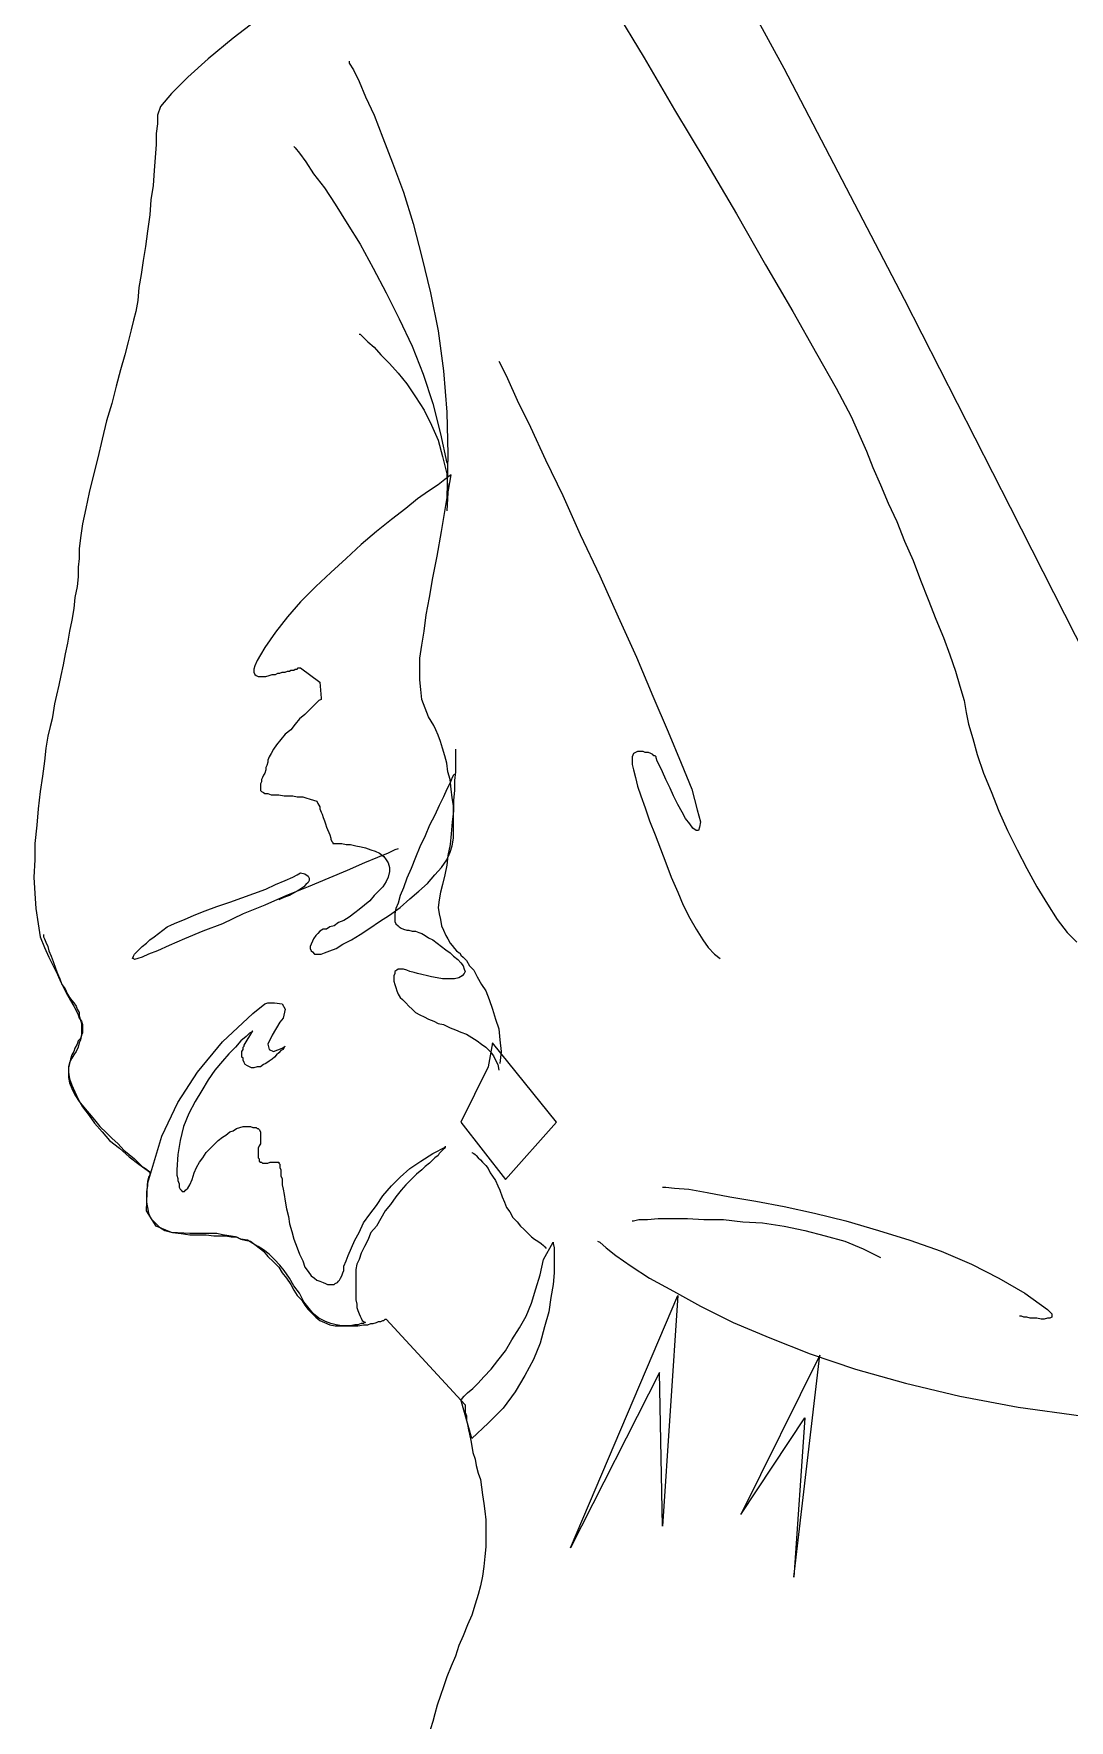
# Model space of a CAD drawing. Extents: x 139.2 to 139.88, y 53.83 to 55.68.
# Drawn here: x 139.204 to 139.574, y 54.707 to 55.31 of the extents above; entities that cross this region are included whole.
import ezdxf

# ---------------------------------------------------------------- set-up
doc = ezdxf.new("R2010")
doc.units = 0
doc.layers.get('0').update_dxf_attribs({"linetype": 'CONTINUOUS'})

msp = doc.modelspace()

# ---------------------------------------------------------------- linework, layer by layer
at = {"linetype": 'CONTINUOUS'}
for points in [[(139.36748, 55.37421), (139.36592, 55.37305), (139.36165, 55.37033), (139.35585, 55.36646), (139.3481, 55.36104), (139.3392, 55.35483), (139.32913, 55.34749), (139.31829, 55.33973), (139.30744, 55.33199), (139.29621, 55.32386), (139.28575, 55.31573), (139.27568, 55.30798), (139.26678, 55.30062), (139.25942, 55.29404), (139.25361, 55.28823), (139.24974, 55.28358), (139.24858, 55.28049)], [(139.60642, 55.33741), (139.61223, 55.30643), (139.6161, 55.27855), (139.61726, 55.2526), (139.6161, 55.2282), (139.61183, 55.20419), (139.61029, 55.19605), (139.60409, 55.16972), (139.59906, 55.14029), (139.59519, 55.11125), (139.59208, 55.08646), (139.59092, 55.06942), (139.59092, 55.06594), (139.58047, 55.08685), (139.55335, 55.14029), (139.5154, 55.21465), (139.47242, 55.29713), (139.42983, 55.37536)], [(139.41161, 55.31882), (139.42247, 55.301), (139.4333, 55.28242), (139.44453, 55.26383), (139.45539, 55.24524), (139.46584, 55.22704), (139.47552, 55.21038), (139.48404, 55.19528), (139.491, 55.18289), (139.49643, 55.17283), (139.49952, 55.16585), (139.50186, 55.16044), (139.50417, 55.15461), (139.50688, 55.14843), (139.5096, 55.14184), (139.51269, 55.13526), (139.5154, 55.12829), (139.51851, 55.12131), (139.52121, 55.11435), (139.52392, 55.10737), (139.52664, 55.1004), (139.52935, 55.09382), (139.53167, 55.08763), (139.53362, 55.08181), (139.53516, 55.0764), (139.53671, 55.07135), (139.53749, 55.0671), (139.53825, 55.06283), (139.53981, 55.0578), (139.54136, 55.052), (139.54368, 55.04541), (139.54639, 55.03883), (139.5491, 55.03185), (139.5522, 55.02488), (139.55569, 55.01792), (139.55918, 55.01133), (139.56265, 55.00475), (139.56652, 54.99855), (139.57001, 54.99312), (139.5735, 54.98849), (139.57698, 54.985)], [(139.31712, 55.29984), (139.31712, 55.29907), (139.31867, 55.29675), (139.32061, 55.29248), (139.32293, 55.28707), (139.32604, 55.28049), (139.32913, 55.27235), (139.33262, 55.26345), (139.33649, 55.25299), (139.33998, 55.24176), (139.34308, 55.22975), (139.34617, 55.21696), (139.34888, 55.20342), (139.35082, 55.18909), (139.35198, 55.17437), (139.35237, 55.15926), (139.35198, 55.14378)], [(139.24858, 55.28049), (139.24858, 55.27738), (139.24819, 55.2739), (139.24819, 55.27003), (139.2478, 55.26538), (139.24742, 55.26074), (139.24703, 55.25531), (139.24625, 55.25028), (139.24587, 55.24486), (139.24509, 55.23905), (139.24431, 55.23362), (139.24354, 55.22859), (139.24277, 55.22355), (139.242, 55.21892), (139.2416, 55.21427), (139.24084, 55.21038), (139.24006, 55.20729)], [(139.29737, 55.26926), (139.29776, 55.26886), (139.2993, 55.26692), (139.30164, 55.26383), (139.30435, 55.25958), (139.30822, 55.25453), (139.31209, 55.24873), (139.31636, 55.24176), (139.32099, 55.2344), (139.32564, 55.22588), (139.33029, 55.21696), (139.33494, 55.20768), (139.33958, 55.19799), (139.34346, 55.18793), (139.34695, 55.17748), (139.34966, 55.16662), (139.35198, 55.15617)], [(139.24006, 55.20729), (139.23928, 55.20381), (139.23813, 55.19954), (139.23695, 55.1949), (139.23541, 55.18947), (139.23386, 55.18366), (139.23232, 55.17748), (139.23037, 55.17127), (139.22883, 55.16469), (139.22727, 55.1581), (139.22574, 55.15192), (139.22418, 55.14571), (139.22302, 55.13991), (139.22185, 55.13448), (139.22109, 55.12945), (139.22069, 55.12558), (139.22069, 55.12209)], [(139.32061, 55.20226), (139.32099, 55.20226), (139.32216, 55.2011), (139.3237, 55.19954), (139.32604, 55.19761), (139.32835, 55.1949), (139.33145, 55.1918), (139.33456, 55.18831), (139.33765, 55.18444), (139.34074, 55.17979), (139.34385, 55.17514), (139.34655, 55.16972), (139.34888, 55.16431), (139.35044, 55.1585), (139.35198, 55.1523), (139.35237, 55.14571), (139.35198, 55.13913)], [(139.37057, 55.19258), (139.37135, 55.19102), (139.37366, 55.18638), (139.37715, 55.17863), (139.3818, 55.16896), (139.38723, 55.15733), (139.39342, 55.14455), (139.39962, 55.13061), (139.40658, 55.11589), (139.41317, 55.10118), (139.41975, 55.08685), (139.42556, 55.07291), (139.43098, 55.06012), (139.43563, 55.0489), (139.4395, 55.03961), (139.44144, 55.03224), (139.4426, 55.02798)], [(139.35353, 55.15192), (139.35275, 55.15152), (139.3512, 55.15036), (139.34888, 55.14843), (139.34539, 55.14609), (139.34152, 55.1434), (139.33727, 55.13991), (139.33222, 55.13604), (139.32681, 55.13177), (139.32139, 55.12712), (139.31596, 55.12209), (139.31054, 55.11706), (139.30513, 55.11202), (139.2997, 55.1066), (139.29505, 55.10118), (139.29078, 55.09575), (139.28691, 55.09033), (139.28537, 55.08763), (139.2842, 55.08568), (139.28344, 55.08374), (139.28304, 55.08259), (139.28304, 55.08143), (139.28344, 55.08065), (139.28382, 55.08027), (139.2846, 55.07987), (139.28537, 55.07987), (139.28653, 55.07987), (139.28731, 55.07987), (139.28847, 55.08027), (139.28963, 55.08065), (139.29078, 55.08065), (139.29156, 55.08105), (139.29234, 55.08105), (139.29312, 55.08143), (139.29389, 55.08143), (139.29427, 55.08143), (139.29505, 55.08181), (139.29583, 55.08181), (139.29621, 55.0822), (139.29699, 55.0822), (139.29737, 55.0822), (139.29776, 55.08259), (139.29854, 55.08259), (139.29854, 55.08259), (139.29892, 55.08298), (139.2993, 55.08298), (139.2993, 55.08298), (139.2997, 55.08298), (139.2997, 55.08298), (139.30666, 55.07794), (139.30706, 55.07213), (139.30706, 55.07175), (139.30628, 55.07135), (139.30551, 55.07058), (139.30435, 55.06942), (139.30279, 55.06788), (139.30125, 55.06632), (139.2993, 55.06477), (139.29776, 55.06283), (139.29621, 55.0609), (139.29427, 55.05936), (139.29272, 55.05742), (139.29118, 55.05547), (139.29002, 55.05393), (139.28924, 55.05238), (139.28847, 55.05122), (139.28809, 55.05006), (139.28809, 55.04928), (139.28769, 55.04813), (139.28731, 55.04735), (139.28731, 55.04657), (139.28691, 55.04541), (139.28653, 55.04464), (139.28615, 55.04386), (139.28575, 55.04308), (139.28575, 55.04232), (139.28537, 55.04154), (139.28537, 55.04076), (139.28537, 55.04037), (139.28537, 55.03961), (139.28537, 55.03921), (139.28575, 55.03883), (139.28653, 55.03843), (139.28691, 55.03805), (139.28809, 55.03805), (139.28924, 55.03767), (139.29078, 55.03767), (139.29196, 55.03767), (139.29389, 55.03727), (139.29543, 55.03727), (139.29699, 55.03727), (139.29854, 55.03689), (139.30048, 55.03689), (139.30164, 55.0365), (139.30319, 55.03612), (139.30435, 55.03573), (139.30551, 55.03534), (139.30589, 55.03456), (139.30666, 55.0334), (139.30666, 55.03263), (139.30706, 55.03147), (139.30744, 55.03069), (139.30782, 55.02953), (139.30822, 55.02837), (139.3086, 55.02721), (139.309, 55.02604), (139.30938, 55.02528), (139.30977, 55.02411), (139.31015, 55.02333), (139.31054, 55.02217), (139.31054, 55.02179), (139.31093, 55.02101), (139.31131, 55.02063), (139.31131, 55.02023), (139.31131, 55.02023), (139.31171, 55.02023), (139.31209, 55.02023), (139.31325, 55.02023), (139.31441, 55.02023), (139.31596, 55.01985), (139.31752, 55.01985), (139.31945, 55.01946), (139.32139, 55.01908), (139.32293, 55.0187), (139.32488, 55.01792), (139.32642, 55.01752), (139.32797, 55.01674), (139.32951, 55.01559), (139.33029, 55.01443), (139.33107, 55.01327), (139.33145, 55.01171), (139.33145, 55.01018), (139.33107, 55.00822), (139.33029, 55.00669), (139.32913, 55.00475), (139.32758, 55.0032), (139.32604, 55.00164), (139.32448, 54.99971), (139.32255, 54.99817), (139.32061, 54.99661), (139.31906, 54.99545), (139.31712, 54.9939), (139.31518, 54.99274), (139.31325, 54.99196), (139.31171, 54.9908), (139.31015, 54.99042), (139.309, 54.98965), (139.30782, 54.98965), (139.30666, 54.98887), (139.30589, 54.98809), (139.30513, 54.98731), (139.30435, 54.98616), (139.30395, 54.98538), (139.30357, 54.98422), (139.30319, 54.98344), (139.30319, 54.98267), (139.30357, 54.9819), (139.30395, 54.98151), (139.30473, 54.98073), (139.30551, 54.98073), (139.30706, 54.98073), (139.30822, 54.98113), (139.31015, 54.9819), (139.31247, 54.98267), (139.3148, 54.98422), (139.3179, 54.98577), (139.32099, 54.98771), (139.32448, 54.99003), (139.32797, 54.99236), (139.33145, 54.99468), (139.33533, 54.99739), (139.33881, 55.00048), (139.34192, 55.0032), (139.34501, 55.00591), (139.34772, 55.009), (139.35004, 55.01171), (139.35198, 55.01443), (139.35313, 55.01714), (139.35391, 55.01946), (139.35431, 55.02217), (139.35431, 55.02488), (139.35431, 55.0276), (139.35431, 55.03069), (139.35431, 55.0338), (139.35391, 55.0365), (139.35353, 55.03961), (139.35313, 55.04308), (139.35237, 55.04579), (139.35198, 55.0489), (139.3512, 55.0516), (139.35044, 55.05431), (139.34966, 55.05665), (139.34888, 55.05896), (139.3481, 55.0609), (139.34733, 55.06245), (139.34539, 55.06555), (139.34423, 55.06864), (139.34308, 55.07175), (139.34268, 55.07522), (139.3423, 55.07871), (139.3423, 55.08259), (139.3423, 55.08646), (139.34308, 55.0911), (139.34385, 55.09615), (139.34461, 55.10196), (139.34579, 55.10814), (139.34695, 55.11512), (139.3485, 55.12287), (139.35004, 55.13177), (139.35159, 55.14106), (139.35353, 55.15192)], [(139.22069, 55.12209), (139.22031, 55.119), (139.22031, 55.11551), (139.21991, 55.11202), (139.21915, 55.10814), (139.21875, 55.10427), (139.21798, 55.10002), (139.21722, 55.09615), (139.21644, 55.09188), (139.21566, 55.08801), (139.21488, 55.08414), (139.21411, 55.08027), (139.21333, 55.07678), (139.21257, 55.07329), (139.21179, 55.07019), (139.21139, 55.0671), (139.21101, 55.06477)], [(139.21101, 55.06477), (139.21024, 55.06206), (139.20946, 55.05858), (139.2087, 55.05431), (139.2083, 55.04966), (139.20752, 55.04425), (139.20674, 55.03883), (139.20598, 55.03263), (139.20559, 55.02682), (139.20481, 55.02023), (139.20481, 55.01443), (139.20443, 55.00822), (139.20481, 55.00242), (139.20521, 54.99701), (139.20598, 54.99158), (139.20674, 54.98693), (139.2083, 54.98306)], [(139.35508, 55.05393), (139.35508, 55.05354), (139.35508, 55.05238), (139.35508, 55.05084), (139.35508, 55.04851), (139.35508, 55.04579), (139.35469, 55.0427), (139.35469, 55.03921), (139.35431, 55.03573), (139.35431, 55.03185), (139.35391, 55.02798), (139.35353, 55.02372), (139.35313, 55.01985), (139.35237, 55.01598), (139.35198, 55.01249), (139.3512, 55.009), (139.35044, 55.00553)], [(139.42672, 55.05122), (139.42634, 55.0516), (139.42596, 55.0516), (139.42556, 55.052), (139.42478, 55.05238), (139.424, 55.05277), (139.42285, 55.05277), (139.42207, 55.05315), (139.42091, 55.05315), (139.42013, 55.05315), (139.41937, 55.05277), (139.41859, 55.05238), (139.4182, 55.05122), (139.4182, 55.05006), (139.4182, 55.04851), (139.41859, 55.04657), (139.41937, 55.04386)], [(139.4426, 55.02798), (139.44222, 55.02604), (139.44182, 55.02488), (139.44106, 55.02488), (139.43989, 55.02566), (139.43873, 55.02721), (139.43717, 55.02915), (139.43601, 55.03147), (139.43448, 55.03418), (139.43292, 55.03727), (139.43176, 55.03999), (139.43021, 55.04308), (139.42905, 55.04579), (139.42789, 55.04813), (139.42711, 55.04966), (139.42672, 55.05084), (139.42672, 55.05122)], [(139.35469, 55.04502), (139.35431, 55.04464), (139.35391, 55.04386), (139.35313, 55.04192), (139.35198, 55.03961), (139.35082, 55.03689), (139.34926, 55.0338), (139.34772, 55.03031), (139.34579, 55.02682), (139.34423, 55.02295), (139.3423, 55.01908), (139.34074, 55.01521), (139.3392, 55.01133), (139.33765, 55.00784), (139.33649, 55.00435), (139.33533, 55.00164), (139.33456, 54.99894)], [(139.41937, 55.04386), (139.42013, 55.04076), (139.42131, 55.03727), (139.42285, 55.03302), (139.4244, 55.02837), (139.42634, 55.02333), (139.42827, 55.0183), (139.43021, 55.01327), (139.43214, 55.00822), (139.43448, 55.00281), (139.43641, 54.99817), (139.43873, 54.99352), (139.44106, 54.98965), (139.44338, 54.98577), (139.44531, 54.98306), (139.44763, 54.98073), (139.44958, 54.97919)], [(139.33456, 55.0183), (139.3334, 55.01792), (139.33107, 55.01674), (139.32719, 55.01521), (139.32255, 55.01327), (139.31636, 55.01056), (139.30977, 55.00784), (139.30241, 55.00475), (139.29467, 55.00164), (139.28691, 54.99817), (139.27917, 54.99507), (139.27181, 54.99158), (139.26484, 54.98887), (139.25826, 54.98616), (139.25283, 54.98384), (139.24858, 54.9819), (139.24547, 54.98073)], [(139.25206, 54.99042), (139.25361, 54.99119), (139.25555, 54.99196), (139.25826, 54.99312), (139.26175, 54.99468), (139.26562, 54.99623), (139.26987, 54.99777), (139.27452, 54.99932), (139.27879, 55.00088), (139.28304, 55.00242), (139.28731, 55.00397), (139.29078, 55.00553), (139.29427, 55.00707), (139.29699, 55.00822), (139.29854, 55.009), (139.2997, 55.00978), (139.2997, 55.00978)], [(139.2997, 55.00978), (139.30125, 55.0094), (139.30241, 55.00862), (139.30279, 55.00784), (139.30279, 55.00707), (139.30241, 55.00629), (139.30164, 55.00553), (139.30086, 55.00475), (139.2997, 55.00397), (139.29854, 55.0032), (139.29699, 55.00242), (139.29583, 55.00164), (139.29467, 55.00126), (139.2935, 55.00088), (139.29272, 55.00048), (139.29196, 55.0001), (139.29196, 55.0001)], [(139.35044, 55.00553), (139.34966, 55.00281), (139.34926, 55.0001), (139.34888, 54.99739), (139.34926, 54.99507), (139.34966, 54.99312), (139.35004, 54.9908), (139.35082, 54.98925), (139.35159, 54.98731), (139.35237, 54.98616), (139.35313, 54.9846), (139.35391, 54.98384), (139.35469, 54.98267), (139.35547, 54.9819), (139.35585, 54.98151), (139.35624, 54.98113), (139.35624, 54.98113)], [(139.33456, 54.99894), (139.33378, 54.99701), (139.3334, 54.99507), (139.3334, 54.99352), (139.3334, 54.99236), (139.33378, 54.99158), (139.33456, 54.9908), (139.33494, 54.99042), (139.33571, 54.99003), (139.33649, 54.98965), (139.33765, 54.98925), (139.33843, 54.98925), (139.33958, 54.98887), (139.34074, 54.98887), (139.34192, 54.98849), (139.34308, 54.98809), (139.34423, 54.98731)], [(139.20792, 54.98771), (139.20792, 54.98771), (139.20792, 54.98693), (139.2083, 54.98616), (139.2087, 54.985), (139.20946, 54.98344), (139.20985, 54.9819), (139.21063, 54.97997), (139.21139, 54.97802), (139.21217, 54.9757), (139.21295, 54.97376), (139.21373, 54.97183), (139.2145, 54.96989), (139.21566, 54.96834), (139.21644, 54.9664), (139.21722, 54.96525), (139.21798, 54.96409)], [(139.24547, 54.98073), (139.24316, 54.97957), (139.2416, 54.97919), (139.24044, 54.97879), (139.24006, 54.97919), (139.23967, 54.97919), (139.24006, 54.97997), (139.24044, 54.98073), (139.24122, 54.98151), (139.242, 54.98228), (139.24316, 54.98344), (139.24471, 54.9846), (139.24587, 54.98577), (139.24742, 54.98693), (139.24896, 54.98809), (139.25052, 54.98925), (139.25206, 54.99042)], [(139.34423, 54.98731), (139.34539, 54.98655), (139.34695, 54.98577), (139.3485, 54.9846), (139.35004, 54.98344), (139.35159, 54.98228), (139.35313, 54.98113), (139.35431, 54.97997), (139.35585, 54.97879), (139.35702, 54.97764), (139.35778, 54.97648), (139.35818, 54.97532), (139.35856, 54.97454), (139.35818, 54.97376), (139.3574, 54.97299), (139.35624, 54.97221), (139.35469, 54.97183)], [(139.2083, 54.98306), (139.20985, 54.97957), (139.21139, 54.97648), (139.21295, 54.97338), (139.21411, 54.97067), (139.21526, 54.96834), (139.21644, 54.96602), (139.2176, 54.96409), (139.21875, 54.96215), (139.21953, 54.9606), (139.22031, 54.95904), (139.22069, 54.95788), (139.22147, 54.95673), (139.22185, 54.95557), (139.22185, 54.95439), (139.22185, 54.95363), (139.22185, 54.95246)], [(139.35469, 54.97183), (139.35237, 54.97183), (139.35044, 54.97183), (139.3485, 54.97221), (139.34655, 54.97261), (139.34501, 54.97299), (139.34308, 54.97338), (139.34152, 54.97376), (139.34036, 54.97415), (139.33881, 54.97454), (139.33765, 54.97492), (139.33649, 54.97532), (139.33571, 54.97532), (139.33456, 54.97532), (139.33416, 54.97492), (139.3334, 54.97454), (139.3334, 54.97376)], [(139.35624, 54.98113), (139.35662, 54.98113), (139.35702, 54.98035), (139.35778, 54.97957), (139.35896, 54.97841), (139.36011, 54.97648), (139.36165, 54.97492), (139.36283, 54.97261), (139.36437, 54.96989), (139.36592, 54.96756), (139.36708, 54.96447), (139.36824, 54.96098), (139.36941, 54.9575), (139.37057, 54.95401), (139.37095, 54.95014), (139.37135, 54.94587), (139.37095, 54.94162)], [(139.3334, 54.97376), (139.333, 54.97299), (139.333, 54.97221), (139.333, 54.97105), (139.3334, 54.96989), (139.33378, 54.96874), (139.33416, 54.96756), (139.33456, 54.9664), (139.33533, 54.96525), (139.33609, 54.96447), (139.33727, 54.96331), (139.33843, 54.96215), (139.33958, 54.96098), (139.34074, 54.95982), (139.3423, 54.95904), (139.34385, 54.95828), (139.34539, 54.9575)], [(139.21798, 54.96409), (139.21875, 54.96331), (139.21953, 54.96215), (139.21991, 54.96098), (139.22069, 54.95982), (139.22069, 54.95866), (139.22109, 54.95711), (139.22147, 54.95595), (139.22147, 54.95439), (139.22147, 54.95324), (139.22147, 54.9517), (139.22109, 54.95014), (139.22069, 54.94898), (139.22031, 54.94743), (139.21953, 54.94587), (139.21875, 54.94472), (139.21798, 54.94356)], [(139.29427, 54.94782), (139.29427, 54.94782), (139.29389, 54.94743), (139.2935, 54.94665), (139.29272, 54.94627), (139.29196, 54.94549), (139.29118, 54.94472), (139.2904, 54.94394), (139.28963, 54.94318), (139.28847, 54.9424), (139.28731, 54.94162), (139.28653, 54.94124), (139.28537, 54.94046), (139.2842, 54.94046), (139.28304, 54.94007), (139.28226, 54.94007), (139.2815, 54.94046), (139.28072, 54.94084), (139.27995, 54.94124), (139.27957, 54.942), (139.27917, 54.94278), (139.27917, 54.94356), (139.27879, 54.94394), (139.27879, 54.94472), (139.27879, 54.94549), (139.27879, 54.94587), (139.27917, 54.94665), (139.27917, 54.94705), (139.27917, 54.94743), (139.27957, 54.94782), (139.27957, 54.94821), (139.27957, 54.94821), (139.27957, 54.94821), (139.28266, 54.95324), (139.28226, 54.95285), (139.2815, 54.95246), (139.28033, 54.9513), (139.27839, 54.94976), (139.27646, 54.94743), (139.27414, 54.94511), (139.27181, 54.9424), (139.2691, 54.93929), (139.26678, 54.93582), (139.26446, 54.93194), (139.26213, 54.92807), (139.25981, 54.92381), (139.25788, 54.91916), (139.2567, 54.91413), (139.25594, 54.9091), (139.25555, 54.90367), (139.25555, 54.90367), (139.25555, 54.90328), (139.25555, 54.90251), (139.25555, 54.90174), (139.25594, 54.90056), (139.25594, 54.8998), (139.25632, 54.89863), (139.25632, 54.89747), (139.2567, 54.89669), (139.2571, 54.89631), (139.25748, 54.89593), (139.25826, 54.89593), (139.25864, 54.89631), (139.25942, 54.89709), (139.26019, 54.89825), (139.26097, 54.90018), (139.26175, 54.90251), (139.26253, 54.90445), (139.26369, 54.90638), (139.26484, 54.90792), (139.266, 54.90986), (139.26756, 54.91141), (139.26871, 54.91257), (139.27027, 54.91413), (139.27181, 54.91529), (139.27298, 54.91606), (139.27452, 54.91722), (139.27568, 54.91762), (139.27685, 54.91838), (139.27801, 54.91878), (139.27917, 54.91916), (139.28033, 54.91916), (139.28111, 54.91916), (139.28188, 54.91916), (139.28266, 54.91878), (139.28304, 54.91878), (139.28382, 54.91878), (139.2842, 54.91838), (139.2846, 54.91838), (139.28498, 54.918), (139.28537, 54.91722), (139.28537, 54.91722), (139.28537, 54.91644), (139.28537, 54.91606), (139.28537, 54.91529), (139.28537, 54.91451), (139.28537, 54.91373), (139.28537, 54.91297), (139.28498, 54.91219), (139.2846, 54.91141), (139.2846, 54.91064), (139.2846, 54.90948), (139.2846, 54.9091), (139.2846, 54.90832), (139.2846, 54.90792), (139.28498, 54.90754), (139.28498, 54.90677), (139.28537, 54.90638), (139.28575, 54.90638), (139.28615, 54.90599), (139.28653, 54.90599), (139.28731, 54.90599), (139.28809, 54.90599), (139.28885, 54.90638), (139.28963, 54.90638), (139.29002, 54.90638), (139.29078, 54.90638), (139.29118, 54.90638), (139.29156, 54.90638), (139.29196, 54.90638), (139.29196, 54.90599), (139.29234, 54.90561), (139.29234, 54.90521), (139.29234, 54.90445), (139.29272, 54.90367), (139.29272, 54.90328), (139.29272, 54.90251), (139.29272, 54.90134), (139.29312, 54.90056), (139.29312, 54.8994), (139.29312, 54.89825), (139.2935, 54.89669), (139.29389, 54.89476), (139.29427, 54.89244), (139.29467, 54.88973), (139.29543, 54.88701), (139.29583, 54.8843), (139.29661, 54.88159), (139.29737, 54.87889), (139.29854, 54.87578), (139.2993, 54.87346), (139.30048, 54.87113), (139.30125, 54.86882), (139.30241, 54.86726), (139.30357, 54.86572), (139.30473, 54.86494), (139.30551, 54.86417), (139.30666, 54.86379), (139.30782, 54.86339), (139.3086, 54.86301), (139.30938, 54.86261), (139.31015, 54.86261), (139.31093, 54.86261), (139.31171, 54.86261), (139.31209, 54.86301), (139.31287, 54.86339), (139.31325, 54.86379), (139.31364, 54.86417), (139.31403, 54.86494), (139.31441, 54.86572), (139.3148, 54.86688), (139.31518, 54.86766), (139.31518, 54.8692), (139.31596, 54.87113), (139.31674, 54.87307), (139.3179, 54.87578), (139.31906, 54.87849), (139.32061, 54.88121), (139.32216, 54.8847), (139.32448, 54.88779), (139.32681, 54.89088), (139.32913, 54.89437), (139.33222, 54.89787), (139.33533, 54.90096), (139.33881, 54.90405), (139.34268, 54.90677), (139.34695, 54.90948), (139.35159, 54.9118), (139.35159, 54.9118), (139.3512, 54.9118), (139.3512, 54.91141), (139.3512, 54.91141), (139.35082, 54.91103), (139.35044, 54.91064), (139.35004, 54.91026), (139.34926, 54.90948), (139.34888, 54.9087), (139.34772, 54.90792), (139.34695, 54.90715), (139.34579, 54.90599), (139.34423, 54.90483), (139.34308, 54.90367), (139.34114, 54.90212), (139.3392, 54.90018), (139.33727, 54.89825), (139.33571, 54.89631), (139.33378, 54.89399), (139.33184, 54.89128), (139.32991, 54.88895), (139.32835, 54.88624), (139.32681, 54.88352), (139.32488, 54.88121), (139.3237, 54.87849), (139.32255, 54.87618), (139.32139, 54.87385), (139.32061, 54.87153), (139.31983, 54.86997), (139.31945, 54.86804), (139.31945, 54.86648), (139.31945, 54.86533), (139.31945, 54.86417), (139.31945, 54.86261), (139.31945, 54.86145), (139.31945, 54.8599), (139.31945, 54.85836), (139.31945, 54.8572), (139.31983, 54.85565), (139.31983, 54.85449), (139.32023, 54.85332), (139.32061, 54.85216), (139.32099, 54.85138), (139.32139, 54.85062), (139.32177, 54.84984), (139.32216, 54.84944), (139.32293, 54.84906), (139.32255, 54.84906), (139.32216, 54.84868), (139.32139, 54.84868), (139.32023, 54.84829), (139.31906, 54.84829), (139.31752, 54.84791), (139.31596, 54.84791), (139.31441, 54.84791), (139.31247, 54.84829), (139.31054, 54.84868), (139.3086, 54.84944), (139.30628, 54.85062), (139.30435, 54.85216), (139.30279, 54.85409), (139.30086, 54.85643), (139.2993, 54.85952), (139.29737, 54.86223), (139.29583, 54.86494), (139.29389, 54.86766), (139.29234, 54.86959), (139.2904, 54.87153), (139.28847, 54.87346), (139.28653, 54.875), (139.2846, 54.87618), (139.28266, 54.87734), (139.28072, 54.87849), (139.27839, 54.87889), (139.27646, 54.87965), (139.27414, 54.88005), (139.27181, 54.88043), (139.26987, 54.88083), (139.26756, 54.88083), (139.26019, 54.88083), (139.25361, 54.88121), (139.24819, 54.88352), (139.24471, 54.88895), (139.24509, 54.89863), (139.24625, 54.90251), (139.25012, 54.91567), (139.25594, 54.92768), (139.26291, 54.93853), (139.27181, 54.94936), (139.28266, 54.95944), (139.28691, 54.96291), (139.28809, 54.96331), (139.2904, 54.96331), (139.29312, 54.96291), (139.29427, 54.96098), (139.2935, 54.95788), (139.29234, 54.95634), (139.28963, 54.9517), (139.28809, 54.94859), (139.28847, 54.94665), (139.29002, 54.94587), (139.29312, 54.94705), (139.29427, 54.94782)], [(139.34539, 54.9575), (139.34733, 54.95673), (139.34888, 54.95595), (139.35082, 54.95557), (139.35313, 54.95439), (139.35508, 54.95363), (139.35702, 54.95285), (139.35896, 54.95208), (139.36089, 54.95092), (139.36283, 54.94976), (139.36437, 54.94859), (139.36592, 54.94743), (139.36748, 54.94587), (139.36863, 54.94433), (139.36941, 54.94278), (139.37017, 54.94124), (139.37057, 54.93929)], [(139.22185, 54.95246), (139.22147, 54.9517), (139.22109, 54.95052), (139.22031, 54.94976), (139.21991, 54.94859), (139.21915, 54.94705), (139.21875, 54.94587), (139.21798, 54.94472), (139.2176, 54.94318), (139.21722, 54.94162), (139.21682, 54.94007), (139.21682, 54.93813), (139.21682, 54.93659), (139.21722, 54.93466), (139.21798, 54.93272), (139.21915, 54.93039), (139.22069, 54.92807)], [(139.3667, 54.94046), (139.35702, 54.92071), (139.37289, 54.90018), (139.3911, 54.92071), (139.36824, 54.94898), (139.3667, 54.94046)], [(139.21798, 54.94356), (139.21722, 54.942), (139.21682, 54.94046), (139.21682, 54.93853), (139.21722, 54.9362), (139.21798, 54.93388), (139.21915, 54.93155), (139.22031, 54.92883), (139.22185, 54.92614), (139.22418, 54.92303), (139.22612, 54.92032), (139.22883, 54.91722), (139.23154, 54.91413), (139.23502, 54.91141), (139.23851, 54.90832), (139.242, 54.90561), (139.24625, 54.90251)], [(139.22069, 54.92807), (139.22225, 54.92614), (139.22418, 54.92381), (139.22612, 54.92149), (139.22805, 54.91916), (139.23037, 54.91684), (139.23232, 54.9149), (139.23464, 54.91297), (139.23657, 54.91064), (139.23851, 54.9091), (139.24044, 54.90754), (139.242, 54.90599), (139.24316, 54.90483), (139.24431, 54.90405), (139.24547, 54.90328), (139.24587, 54.90289), (139.24625, 54.90251)], [(139.36089, 54.90986), (139.36089, 54.90986), (139.36165, 54.90948), (139.36205, 54.9091), (139.36243, 54.9087), (139.36321, 54.90792), (139.36399, 54.90715), (139.36476, 54.90638), (139.36592, 54.90521), (139.3667, 54.90405), (139.36748, 54.90251), (139.36824, 54.90134), (139.36941, 54.8998), (139.37017, 54.89787), (139.37095, 54.89631), (139.37173, 54.89399)], [(139.24625, 54.90251), (139.24587, 54.90251), (139.24587, 54.90174), (139.24547, 54.90096), (139.24509, 54.8994), (139.24509, 54.89787), (139.24471, 54.89593), (139.24471, 54.89437), (139.24471, 54.89204), (139.24509, 54.89011), (139.24547, 54.88817), (139.24625, 54.88624), (139.2478, 54.8847), (139.24936, 54.88314), (139.25129, 54.88198), (139.25399, 54.88121), (139.2571, 54.88083)], [(139.42905, 54.89747), (139.43021, 54.89747), (139.4333, 54.89709), (139.43835, 54.89669), (139.44493, 54.89553), (139.45305, 54.89399), (139.46235, 54.89244), (139.47242, 54.8905), (139.48326, 54.88817), (139.49449, 54.88546), (139.50611, 54.88198), (139.51734, 54.87849), (139.52857, 54.87462), (139.53942, 54.86997), (139.5491, 54.86494), (139.5584, 54.85952), (139.56652, 54.85371)], [(139.37173, 54.89399), (139.37251, 54.89204), (139.37328, 54.89011), (139.37444, 54.88857), (139.3756, 54.88663), (139.37715, 54.88508), (139.37831, 54.88352), (139.37947, 54.88237), (139.38103, 54.88083), (139.38218, 54.87965), (139.38334, 54.87889), (139.38452, 54.87811), (139.38567, 54.87734), (139.38645, 54.87656), (139.38683, 54.87618), (139.38723, 54.87578), (139.38761, 54.87578)], [(139.4182, 54.88546), (139.41859, 54.88546), (139.42053, 54.88586), (139.42362, 54.88586), (139.42749, 54.88624), (139.43214, 54.88624), (139.43795, 54.88624), (139.44376, 54.88586), (139.45074, 54.88586), (139.4577, 54.88508), (139.46468, 54.8847), (139.47242, 54.88352), (139.47979, 54.88198), (139.48713, 54.88005), (139.49411, 54.87811), (139.5007, 54.8754), (139.50688, 54.87231)], [(139.2571, 54.88083), (139.26019, 54.88043), (139.26329, 54.88043), (139.266, 54.88043), (139.26871, 54.88005), (139.27105, 54.88005), (139.27298, 54.88005), (139.27492, 54.87965), (139.27685, 54.87965), (139.27839, 54.87889), (139.27995, 54.87849), (139.28188, 54.87811), (139.28344, 54.87694), (139.28498, 54.87578), (139.28653, 54.87462), (139.28809, 54.87269), (139.29002, 54.87075)], [(139.35702, 54.82157), (139.3574, 54.82195), (139.35818, 54.82273), (139.35934, 54.82389), (139.36127, 54.82544), (139.36321, 54.82738), (139.36514, 54.82969), (139.36786, 54.83241), (139.37017, 54.83551), (139.37289, 54.83899), (139.37522, 54.84286), (139.37793, 54.84713), (139.38025, 54.85138), (139.38218, 54.85603), (139.38374, 54.86107), (139.38528, 54.8661), (139.38645, 54.87153), (139.38993, 54.87772), (139.38993, 54.87734), (139.39032, 54.87578), (139.39032, 54.87346), (139.39032, 54.87075), (139.39032, 54.86688), (139.38993, 54.86261), (139.38916, 54.85796), (139.38839, 54.85293), (139.38683, 54.84751), (139.38528, 54.8417), (139.38296, 54.8359), (139.37987, 54.83009), (139.37638, 54.82428), (139.37212, 54.81848), (139.3667, 54.81305), (139.36089, 54.80762), (139.35702, 54.82157)], [(139.40581, 54.87811), (139.40658, 54.87772), (139.4089, 54.87578), (139.41239, 54.87307), (139.41782, 54.8692), (139.4244, 54.86494), (139.43292, 54.8603), (139.4426, 54.85487), (139.45421, 54.84906), (139.46738, 54.84364), (139.48172, 54.83783), (139.49798, 54.83241), (139.5158, 54.82738), (139.53516, 54.82273), (139.55607, 54.81886), (139.57853, 54.81576), (139.60293, 54.81383)], [(139.29002, 54.87075), (139.29196, 54.86882), (139.29312, 54.86688), (139.29467, 54.86494), (139.29621, 54.86261), (139.29737, 54.86068), (139.29854, 54.85874), (139.30008, 54.8572), (139.30125, 54.85527), (139.30241, 54.85371), (139.30395, 54.85216), (139.30513, 54.851), (139.30666, 54.84984), (139.30822, 54.84906), (139.31015, 54.84829), (139.31209, 54.84791), (139.31441, 54.84791)], [(139.39613, 54.76852), (139.43448, 54.85874), (139.42905, 54.77626), (139.42789, 54.83125), (139.39613, 54.76852)], [(139.31441, 54.84791), (139.31674, 54.84791), (139.31867, 54.84791), (139.32023, 54.84791), (139.32216, 54.84829), (139.3237, 54.84829), (139.32488, 54.84868), (139.32564, 54.84868), (139.32681, 54.84906), (139.32758, 54.84944), (139.32835, 54.84944), (139.32913, 54.84984), (139.32951, 54.84984), (139.32991, 54.85022), (139.32991, 54.85022), (139.33029, 54.85022), (139.33029, 54.85022)], [(139.33029, 54.85022), (139.35856, 54.81963)], [(139.56652, 54.85371), (139.5673, 54.85293), (139.56808, 54.85216), (139.56808, 54.85138), (139.56808, 54.851), (139.5673, 54.85062), (139.56652, 54.85062), (139.56536, 54.85022), (139.56421, 54.85022), (139.56265, 54.85062), (139.56149, 54.85062), (139.56033, 54.85062), (139.55918, 54.851), (139.558, 54.851), (139.55724, 54.85138), (139.55684, 54.85138), (139.55646, 54.85138)], [(139.4852, 54.83745), (139.45692, 54.78051), (139.47979, 54.81498), (139.4759, 54.75806), (139.4852, 54.83745)], [(139.35856, 54.81963), (139.35856, 54.81963), (139.35856, 54.81924), (139.35856, 54.81886), (139.35856, 54.8177), (139.35856, 54.81692), (139.35896, 54.81576), (139.35896, 54.81421), (139.35934, 54.81265), (139.35972, 54.81072), (139.36011, 54.80918), (139.3605, 54.80685), (139.36089, 54.80491), (139.36127, 54.80259), (139.36205, 54.80026), (139.36243, 54.79795), (139.36321, 54.79523)], [(139.36321, 54.79523), (139.36399, 54.79292), (139.36437, 54.7902), (139.36476, 54.78749), (139.36514, 54.78438), (139.36554, 54.78168), (139.36592, 54.77857), (139.36592, 54.77548), (139.36592, 54.77199), (139.36592, 54.7689), (139.36554, 54.76541), (139.36514, 54.76193), (139.36476, 54.75844), (139.36399, 54.75495), (139.36321, 54.75186), (139.36205, 54.74837), (139.36089, 54.7445)], [(139.36089, 54.7445), (139.35934, 54.74102), (139.35778, 54.73713), (139.35624, 54.73366), (139.35508, 54.72979), (139.35353, 54.7263), (139.35198, 54.72243), (139.35082, 54.71894), (139.34966, 54.71584), (139.3485, 54.71235), (139.34772, 54.70926), (139.34695, 54.70655), (139.34617, 54.70383), (139.34579, 54.70152), (139.34539, 54.69918), (139.34579, 54.69764), (139.34617, 54.69571)]]:
    msp.add_lwpolyline(points, dxfattribs=at)

doc.saveas('drawing.dxf')
